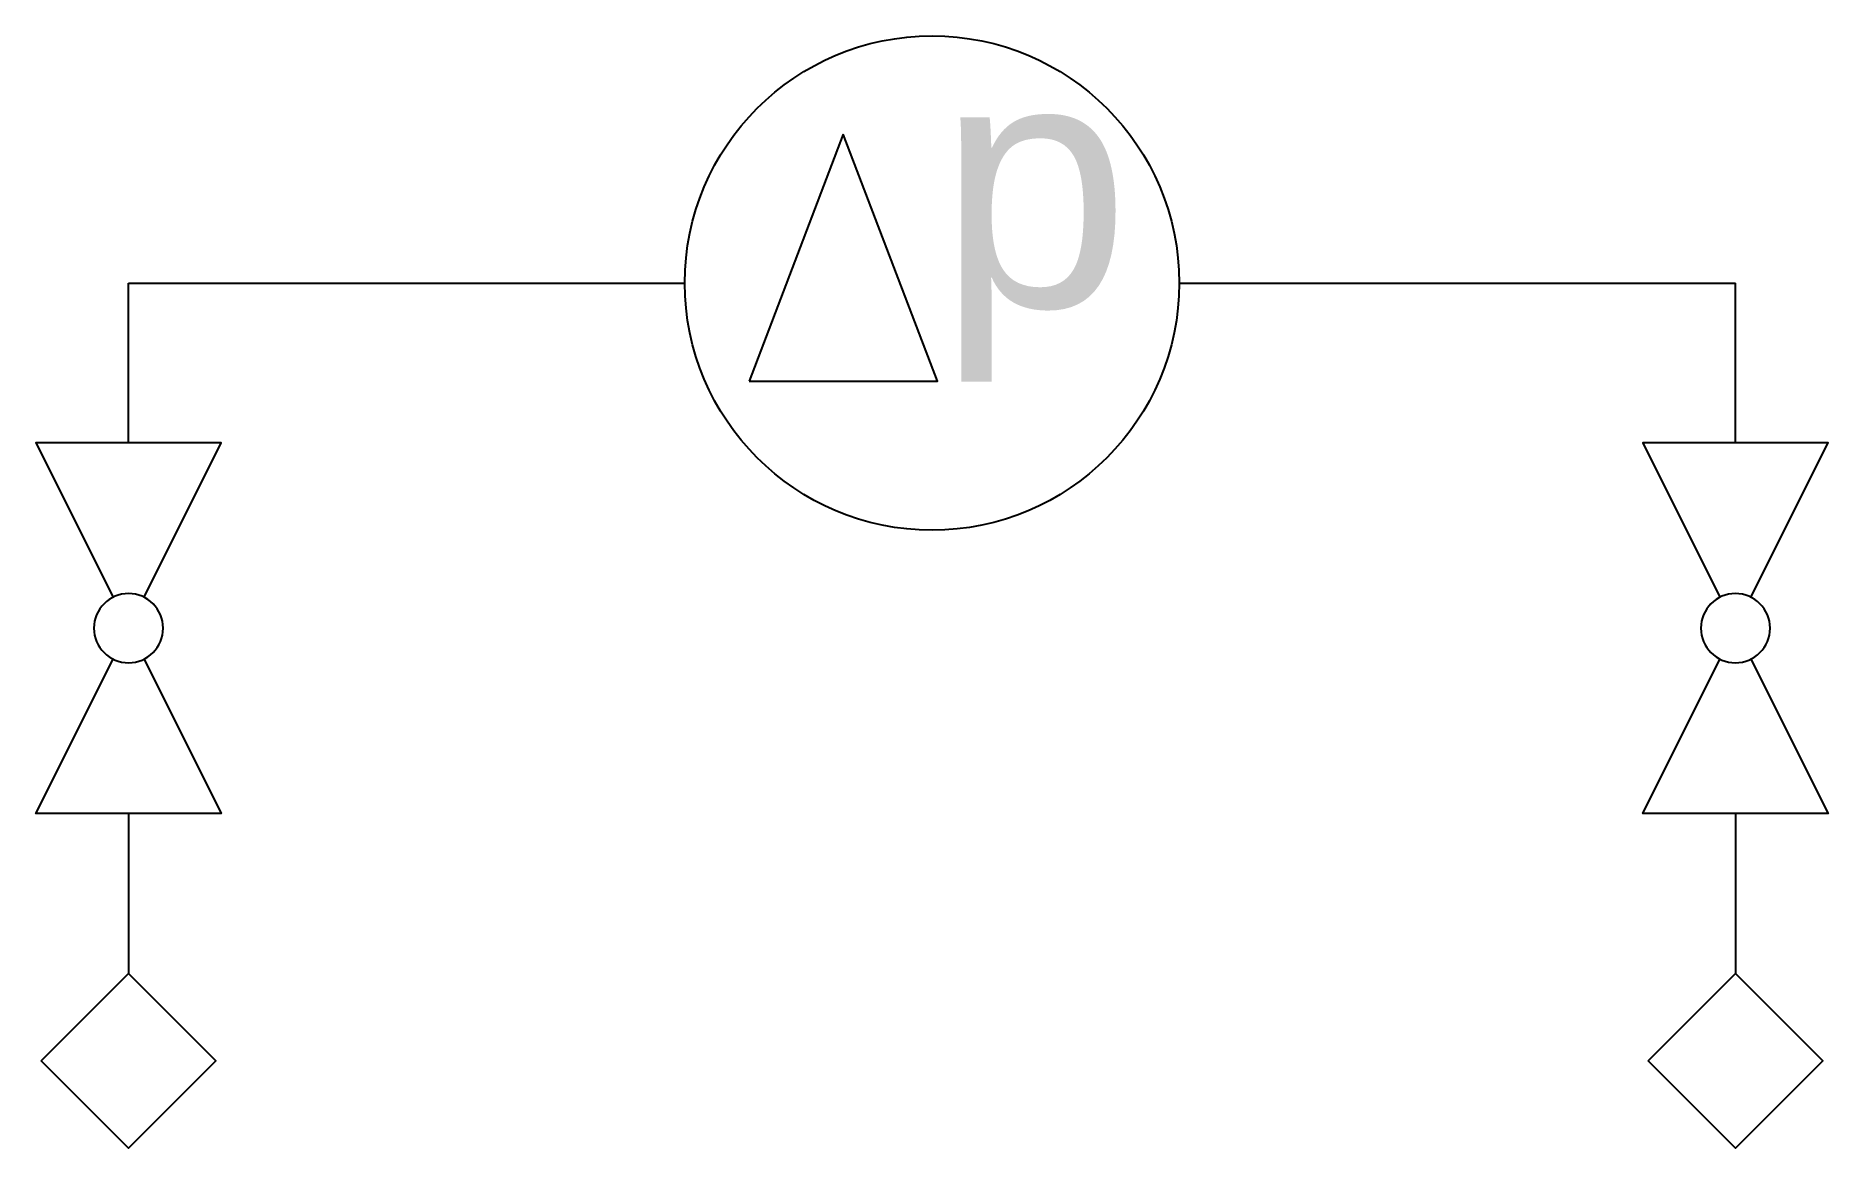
# Model space of a CAD drawing. Header units: millimetres. Extents: x -362 to 362, y 0 to 450.
import ezdxf
from ezdxf.enums import TextEntityAlignment as Align

# ---------------------------------------------------------------- set-up
doc = ezdxf.new("R2010")
doc.units = ezdxf.units.MM
doc.styles.add('EHS_Text', font='arial.ttf')

msp = doc.modelspace()

# ---------------------------------------------------------------- linework, layer by layer
at = {"color": 0, "linetype": 'ByBlock', "lineweight": -2}
for p, q in [((-35.87, 410.28), (-73.97, 310.3)), ((-325, 285.36), (-325, 350)), ((-325, 350), (-100, 350)), ((100, 350), (325, 350)), ((325, 285.36), (325, 350)), ((-325, 135.36), (-325, 70.71)), ((325, 135.36), (325, 70.71))]:
    msp.add_line(p, q, dxfattribs=at)
for points in [[(-73.97, 310.3), (2.24, 310.3), (-35.87, 410.28)], [(-318.74, 222.88), (-287.5, 285.36), (-362.5, 285.36), (-331.26, 222.88)], [(331.26, 222.88), (362.5, 285.36), (287.5, 285.36), (318.74, 222.88)], [(-318.74, 197.83), (-287.5, 135.36), (-362.5, 135.36), (-331.26, 197.83)], [(331.26, 197.83), (362.5, 135.36), (287.5, 135.36), (318.74, 197.83)], [(-360.36, 35.36), (-325, 70.71), (-289.64, 35.36), (-325, 0), (-360.36, 35.36)], [(289.64, 35.36), (325, 70.71), (360.36, 35.36), (325, 0), (289.64, 35.36)]]:
    msp.add_lwpolyline(points, dxfattribs=at)
for points in [[(-325, 196.36, 1), (-325, 224.36, 1)], [(325, 196.36, 1), (325, 224.36, 1)]]:
    msp.add_lwpolyline(points, format="xyb", close=True, dxfattribs=at)
msp.add_circle((0, 350), 100, dxfattribs=at)

# ---------------------------------------------------------------- texts
at = {"color": 0, "linetype": 'ByBlock', "lineweight": -2, "style": 'EHS_Text'}
msp.add_text('p', height=100, dxfattribs=at).set_placement((2.42, 390.27), align=Align.MIDDLE_LEFT)

doc.saveas('drawing.dxf')
